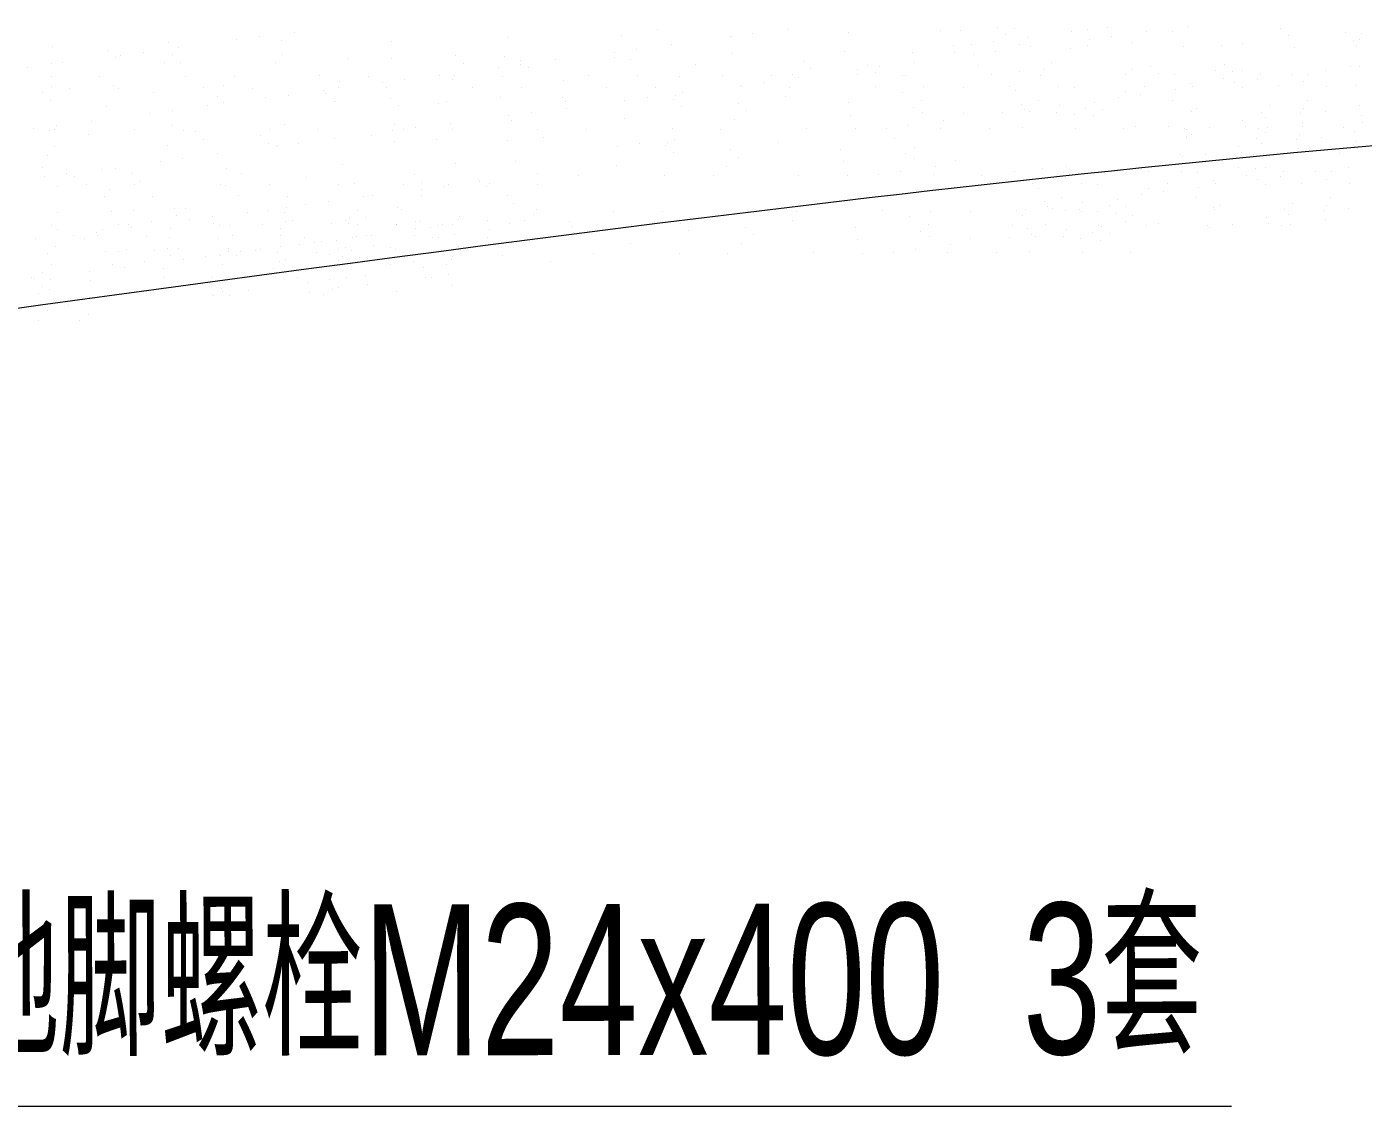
# Model space of a CAD drawing. Header units: millimetres. Extents: x 3165 to 3759, y 1184 to 1604.
# Drawn here: x 3367.63 to 3398.62, y 1354.84 to 1379.85 of the extents above; entities that cross this region are included whole.
import ezdxf

# ---------------------------------------------------------------- set-up
doc = ezdxf.new("R2010")
doc.units = ezdxf.units.MM
doc.layers.add('2', color=2, linetype='Continuous', lineweight=18, true_color=0xffff00)
doc.styles.add('STYLE1', font='txt.shx', dxfattribs={"width": 0.67, "bigfont": 'hztxt.shx'})

msp = doc.modelspace()

# ---------------------------------------------------------------- linework, layer by layer
at = {"layer": '2'}
for p, q in [((3373.022, 1379.617), (3373.022, 1379.617)), ((3373.835, 1379.724), (3373.835, 1379.724)), ((3378.799, 1379.607), (3378.799, 1379.607)), ((3381.417, 1379.64), (3381.417, 1379.64)), ((3382.264, 1379.783), (3382.264, 1379.783)), ((3383.946, 1379.616), (3383.946, 1379.616)), ((3383.975, 1379.628), (3383.975, 1379.628)), ((3384.467, 1379.685), (3384.467, 1379.685)), ((3385.28, 1379.792), (3385.28, 1379.792)), ((3386.676, 1379.726), (3386.676, 1379.726)), ((3388.821, 1379.758), (3388.821, 1379.758)), ((3389.293, 1379.759), (3389.293, 1379.759)), ((3390.141, 1379.83), (3390.141, 1379.83)), ((3390.325, 1379.661), (3390.325, 1379.661)), ((3390.525, 1379.813), (3390.525, 1379.813)), ((3390.859, 1379.608), (3390.859, 1379.608)), ((3391.851, 1379.747), (3391.851, 1379.747)), ((3392.218, 1379.787), (3392.218, 1379.787)), ((3392.697, 1379.839), (3392.697, 1379.839)), ((3392.786, 1379.63), (3392.786, 1379.63)), ((3393.599, 1379.737), (3393.599, 1379.737)), ((3394.202, 1379.741), (3394.202, 1379.741)), ((3394.552, 1379.844), (3394.552, 1379.844)), ((3396.699, 1379.804), (3396.699, 1379.804)), ((3396.883, 1379.636), (3396.883, 1379.636)), ((3398.203, 1379.707), (3398.203, 1379.707)), ((3398.586, 1379.69), (3398.586, 1379.69)), ((3368.222, 1379.391), (3368.222, 1379.391)), ((3369.507, 1379.295), (3369.507, 1379.295)), ((3370.922, 1379.489), (3370.922, 1379.489)), ((3371.143, 1379.37), (3371.143, 1379.37)), ((3372.501, 1379.548), (3372.501, 1379.548)), ((3373.54, 1379.522), (3373.54, 1379.522)), ((3376.098, 1379.51), (3376.098, 1379.51)), ((3381.775, 1379.33), (3381.775, 1379.33)), ((3382.588, 1379.437), (3382.588, 1379.437)), ((3389.111, 1379.404), (3389.111, 1379.404)), ((3389.526, 1379.433), (3389.526, 1379.433)), ((3390.046, 1379.501), (3390.046, 1379.501)), ((3390.651, 1379.441), (3390.651, 1379.441)), ((3390.907, 1379.383), (3390.907, 1379.383)), ((3391.843, 1379.354), (3391.843, 1379.354)), ((3392.225, 1379.409), (3392.225, 1379.409)), ((3392.266, 1379.561), (3392.266, 1379.561)), ((3393.269, 1379.474), (3393.269, 1379.474)), ((3394.461, 1379.387), (3394.461, 1379.387)), ((3395.34, 1379.415), (3395.34, 1379.415)), ((3395.827, 1379.462), (3395.827, 1379.462)), ((3397.019, 1379.375), (3397.019, 1379.375)), ((3398.387, 1379.538), (3398.387, 1379.538)), ((3398.454, 1379.421), (3398.454, 1379.421)), ((3398.528, 1379.559), (3398.528, 1379.559)), ((3368.213, 1378.999), (3368.213, 1378.999)), ((3368.451, 1379.015), (3368.451, 1379.015)), ((3369.691, 1379.126), (3369.691, 1379.126)), ((3369.81, 1379.194), (3369.81, 1379.194)), ((3370.33, 1379.263), (3370.33, 1379.263)), ((3370.831, 1379.032), (3370.831, 1379.032)), ((3371.011, 1379.197), (3371.011, 1379.197)), ((3371.196, 1379.029), (3371.196, 1379.029)), ((3373.389, 1379.02), (3373.389, 1379.02)), ((3373.567, 1379.207), (3373.567, 1379.207)), ((3375.072, 1379.109), (3375.072, 1379.109)), ((3376.09, 1379.117), (3376.09, 1379.117)), ((3377.569, 1379.172), (3377.569, 1379.172)), ((3377.753, 1379.003), (3377.753, 1379.003)), ((3378.707, 1379.15), (3378.707, 1379.15)), ((3379.073, 1379.075), (3379.073, 1379.075)), ((3379.083, 1378.976), (3379.083, 1378.976)), ((3379.896, 1379.083), (3379.896, 1379.083)), ((3381.254, 1379.262), (3381.254, 1379.262)), ((3381.265, 1379.138), (3381.265, 1379.138)), ((3381.629, 1379.084), (3381.629, 1379.084)), ((3383.134, 1378.986), (3383.134, 1378.986)), ((3383.966, 1379.235), (3383.966, 1379.235)), ((3385.631, 1379.05), (3385.631, 1379.05)), ((3386.584, 1379.269), (3386.584, 1379.269)), ((3388.168, 1379.254), (3388.168, 1379.254)), ((3388.216, 1379.028), (3388.216, 1379.028)), ((3389.142, 1379.257), (3389.142, 1379.257)), ((3389.574, 1379.207), (3389.574, 1379.207)), ((3390.094, 1379.275), (3390.094, 1379.275)), ((3391.395, 1379.015), (3391.395, 1379.015)), ((3395.396, 1378.981), (3395.396, 1378.981)), ((3367.638, 1378.908), (3367.638, 1378.908)), ((3368.202, 1378.699), (3368.202, 1378.699)), ((3369.328, 1378.69), (3369.328, 1378.69)), ((3371.316, 1378.704), (3371.316, 1378.704)), ((3372.442, 1378.696), (3372.442, 1378.696)), ((3374.43, 1378.71), (3374.43, 1378.71)), ((3375.556, 1378.701), (3375.556, 1378.701)), ((3377.204, 1378.728), (3377.204, 1378.728)), ((3377.544, 1378.716), (3377.544, 1378.716)), ((3378.563, 1378.907), (3378.563, 1378.907)), ((3378.671, 1378.707), (3378.671, 1378.707)), ((3379.257, 1378.906), (3379.257, 1378.906)), ((3380.659, 1378.721), (3380.659, 1378.721)), ((3381.785, 1378.713), (3381.785, 1378.713)), ((3382.769, 1378.703), (3382.769, 1378.703)), ((3383.773, 1378.727), (3383.773, 1378.727)), ((3384.899, 1378.718), (3384.899, 1378.718)), ((3385.386, 1378.736), (3385.386, 1378.736)), ((3385.524, 1378.674), (3385.524, 1378.674)), ((3385.815, 1378.881), (3385.815, 1378.881)), ((3386.882, 1378.853), (3386.882, 1378.853)), ((3386.887, 1378.732), (3386.887, 1378.732)), ((3387.135, 1378.952), (3387.135, 1378.952)), ((3387.319, 1378.783), (3387.319, 1378.783)), ((3387.403, 1378.921), (3387.403, 1378.921)), ((3387.945, 1378.724), (3387.945, 1378.724)), ((3388.013, 1378.724), (3388.013, 1378.724)), ((3389.691, 1378.961), (3389.691, 1378.961)), ((3390.001, 1378.738), (3390.001, 1378.738)), ((3390.645, 1378.821), (3390.645, 1378.821)), ((3391.127, 1378.73), (3391.127, 1378.73)), ((3391.195, 1378.863), (3391.195, 1378.863)), ((3393.115, 1378.744), (3393.115, 1378.744)), ((3393.263, 1378.855), (3393.263, 1378.855)), ((3393.692, 1378.927), (3393.692, 1378.927)), ((3393.877, 1378.758), (3393.877, 1378.758)), ((3394.241, 1378.735), (3394.241, 1378.735)), ((3395.197, 1378.829), (3395.197, 1378.829)), ((3395.381, 1378.66), (3395.381, 1378.66)), ((3395.58, 1378.812), (3395.58, 1378.812)), ((3395.821, 1378.842), (3395.821, 1378.842)), ((3396.229, 1378.749), (3396.229, 1378.749)), ((3396.969, 1378.741), (3396.969, 1378.741)), ((3397.355, 1378.741), (3397.355, 1378.741)), ((3397.753, 1378.838), (3397.753, 1378.838)), ((3398.327, 1378.92), (3398.327, 1378.92)), ((3398.522, 1378.94), (3398.522, 1378.94)), ((3368.204, 1378.472), (3368.204, 1378.472)), ((3368.624, 1378.43), (3368.624, 1378.43)), ((3369.633, 1378.499), (3369.633, 1378.499)), ((3369.75, 1378.421), (3369.75, 1378.421)), ((3371.738, 1378.436), (3371.738, 1378.436)), ((3372.191, 1378.487), (3372.191, 1378.487)), ((3372.864, 1378.427), (3372.864, 1378.427)), ((3374.513, 1378.374), (3374.513, 1378.374)), ((3374.852, 1378.441), (3374.852, 1378.441)), ((3374.892, 1378.584), (3374.892, 1378.584)), ((3375.871, 1378.553), (3375.871, 1378.553)), ((3375.978, 1378.433), (3375.978, 1378.433)), ((3376.391, 1378.621), (3376.391, 1378.621)), ((3377.51, 1378.618), (3377.51, 1378.618)), ((3377.966, 1378.447), (3377.966, 1378.447)), ((3379.092, 1378.438), (3379.092, 1378.438)), ((3380.068, 1378.606), (3380.068, 1378.606)), ((3381.08, 1378.453), (3381.08, 1378.453)), ((3382.206, 1378.444), (3382.206, 1378.444)), ((3384.19, 1378.498), (3384.19, 1378.498)), ((3384.194, 1378.458), (3384.194, 1378.458)), ((3384.711, 1378.567), (3384.711, 1378.567)), ((3385.321, 1378.45), (3385.321, 1378.45)), ((3387.309, 1378.464), (3387.309, 1378.464)), ((3388.435, 1378.455), (3388.435, 1378.455)), ((3389.362, 1378.452), (3389.362, 1378.452)), ((3390.423, 1378.47), (3390.423, 1378.47)), ((3390.554, 1378.365), (3390.554, 1378.365)), ((3391.549, 1378.461), (3391.549, 1378.461)), ((3391.92, 1378.439), (3391.92, 1378.439)), ((3393.112, 1378.352), (3393.112, 1378.352)), ((3393.537, 1378.475), (3393.537, 1378.475)), ((3394.277, 1378.387), (3394.277, 1378.387)), ((3394.621, 1378.537), (3394.621, 1378.537)), ((3394.663, 1378.467), (3394.663, 1378.467)), ((3395.635, 1378.566), (3395.635, 1378.566)), ((3395.813, 1378.45), (3395.813, 1378.45)), ((3396.156, 1378.634), (3396.156, 1378.634)), ((3396.651, 1378.481), (3396.651, 1378.481)), ((3397.239, 1378.57), (3397.239, 1378.57)), ((3397.777, 1378.472), (3397.777, 1378.472)), ((3398.43, 1378.483), (3398.43, 1378.483)), ((3368.005, 1378.32), (3368.005, 1378.32)), ((3368.189, 1378.151), (3368.189, 1378.151)), ((3370.561, 1378.329), (3370.561, 1378.329)), ((3372.066, 1378.231), (3372.066, 1378.231)), ((3372.183, 1378.094), (3372.183, 1378.094)), ((3373.179, 1378.199), (3373.179, 1378.199)), ((3373.7, 1378.267), (3373.7, 1378.267)), ((3374.563, 1378.295), (3374.563, 1378.295)), ((3374.747, 1378.126), (3374.747, 1378.126)), ((3374.801, 1378.128), (3374.801, 1378.128)), ((3376.067, 1378.197), (3376.067, 1378.197)), ((3377.183, 1378.073), (3377.183, 1378.073)), ((3377.359, 1378.115), (3377.359, 1378.115)), ((3378.623, 1378.206), (3378.623, 1378.206)), ((3380.06, 1378.213), (3380.06, 1378.213)), ((3380.127, 1378.109), (3380.127, 1378.109)), ((3381.499, 1378.144), (3381.499, 1378.144)), ((3382.019, 1378.212), (3382.019, 1378.212)), ((3382.624, 1378.172), (3382.624, 1378.172)), ((3382.677, 1378.246), (3382.677, 1378.246)), ((3382.832, 1378.319), (3382.832, 1378.319)), ((3384.129, 1378.074), (3384.129, 1378.074)), ((3385.235, 1378.234), (3385.235, 1378.234)), ((3386.685, 1378.083), (3386.685, 1378.083)), ((3387.936, 1378.331), (3387.936, 1378.331)), ((3388.388, 1378.138), (3388.388, 1378.138)), ((3390.686, 1378.049), (3390.686, 1378.049)), ((3391.093, 1378.141), (3391.093, 1378.141)), ((3392.39, 1378.103), (3392.39, 1378.103)), ((3392.943, 1378.211), (3392.943, 1378.211)), ((3393.464, 1378.28), (3393.464, 1378.28)), ((3394.207, 1378.147), (3394.207, 1378.147)), ((3397.322, 1378.152), (3397.322, 1378.152)), ((3369.482, 1377.997), (3369.482, 1377.997)), ((3370.487, 1377.844), (3370.487, 1377.844)), ((3371.008, 1377.913), (3371.008, 1377.913)), ((3371.821, 1378.02), (3371.821, 1378.02)), ((3376.251, 1378.028), (3376.251, 1378.028)), ((3378.807, 1377.789), (3378.807, 1377.789)), ((3379.327, 1377.858), (3379.327, 1377.858)), ((3380.14, 1377.965), (3380.14, 1377.965)), ((3382.809, 1378.003), (3382.809, 1378.003)), ((3384.313, 1377.905), (3384.313, 1377.905)), ((3386.739, 1377.799), (3386.739, 1377.799)), ((3388.189, 1377.986), (3388.189, 1377.986)), ((3388.401, 1377.867), (3388.401, 1377.867)), ((3389.356, 1377.832), (3389.356, 1377.832)), ((3390.252, 1377.857), (3390.252, 1377.857)), ((3390.772, 1377.926), (3390.772, 1377.926)), ((3390.871, 1377.88), (3390.871, 1377.88)), ((3391.515, 1377.872), (3391.515, 1377.872)), ((3391.585, 1378.033), (3391.585, 1378.033)), ((3391.914, 1377.82), (3391.914, 1377.82)), ((3392.191, 1377.951), (3392.191, 1377.951)), ((3392.375, 1377.782), (3392.375, 1377.782)), ((3392.574, 1377.934), (3392.574, 1377.934)), ((3394.615, 1377.917), (3394.615, 1377.917)), ((3394.629, 1377.878), (3394.629, 1377.878)), ((3394.747, 1377.961), (3394.747, 1377.961)), ((3396.251, 1377.863), (3396.251, 1377.863)), ((3396.352, 1377.742), (3396.352, 1377.742)), ((3396.45, 1378.015), (3396.45, 1378.015)), ((3397.165, 1377.849), (3397.165, 1377.849)), ((3397.233, 1377.951), (3397.233, 1377.951)), ((3397.743, 1377.884), (3397.743, 1377.884)), ((3398.523, 1378.028), (3398.523, 1378.028)), ((3398.571, 1377.802), (3398.571, 1377.802)), ((3367.796, 1377.49), (3367.796, 1377.49)), ((3368.154, 1377.448), (3368.154, 1377.448)), ((3368.285, 1377.465), (3368.285, 1377.465)), ((3368.316, 1377.558), (3368.316, 1377.558)), ((3369.129, 1377.665), (3369.129, 1377.665)), ((3370.142, 1377.463), (3370.142, 1377.463)), ((3370.985, 1377.562), (3370.985, 1377.562)), ((3371.268, 1377.454), (3371.268, 1377.454)), ((3371.556, 1377.417), (3371.556, 1377.417)), ((3373.256, 1377.468), (3373.256, 1377.468)), ((3373.603, 1377.595), (3373.603, 1377.595)), ((3374.382, 1377.46), (3374.382, 1377.46)), ((3376.115, 1377.435), (3376.115, 1377.435)), ((3376.161, 1377.583), (3376.161, 1377.583)), ((3376.37, 1377.474), (3376.37, 1377.474)), ((3376.636, 1377.504), (3376.636, 1377.504)), ((3377.449, 1377.611), (3377.449, 1377.611)), ((3377.496, 1377.465), (3377.496, 1377.465)), ((3378.862, 1377.68), (3378.862, 1377.68)), ((3379.484, 1377.48), (3379.484, 1377.48)), ((3380.61, 1377.471), (3380.61, 1377.471)), ((3381.48, 1377.714), (3381.48, 1377.714)), ((3382.598, 1377.485), (3382.598, 1377.485)), ((3383.724, 1377.477), (3383.724, 1377.477)), ((3384.038, 1377.701), (3384.038, 1377.701)), ((3385.713, 1377.491), (3385.713, 1377.491)), ((3386.839, 1377.482), (3386.839, 1377.482)), ((3387.56, 1377.503), (3387.56, 1377.503)), ((3388.08, 1377.571), (3388.08, 1377.571)), ((3388.827, 1377.497), (3388.827, 1377.497)), ((3388.893, 1377.678), (3388.893, 1377.678)), ((3389.953, 1377.488), (3389.953, 1377.488)), ((3390.714, 1377.514), (3390.714, 1377.514)), ((3391.941, 1377.502), (3391.941, 1377.502)), ((3393.067, 1377.494), (3393.067, 1377.494)), ((3393.332, 1377.547), (3393.332, 1377.547)), ((3394.108, 1377.54), (3394.108, 1377.54)), ((3394.473, 1377.495), (3394.473, 1377.495)), ((3394.524, 1377.46), (3394.524, 1377.46)), ((3395.055, 1377.508), (3395.055, 1377.508)), ((3395.831, 1377.674), (3395.831, 1377.674)), ((3395.89, 1377.535), (3395.89, 1377.535)), ((3396.181, 1377.499), (3396.181, 1377.499)), ((3396.4, 1377.516), (3396.4, 1377.516)), ((3397.213, 1377.623), (3397.213, 1377.623)), ((3397.222, 1377.546), (3397.222, 1377.546)), ((3398.169, 1377.514), (3398.169, 1377.514)), ((3398.423, 1377.421), (3398.423, 1377.421)), ((3398.591, 1377.632), (3398.591, 1377.632)), ((3369.059, 1377.354), (3369.059, 1377.354)), ((3371.741, 1377.248), (3371.741, 1377.248)), ((3373.061, 1377.319), (3373.061, 1377.319)), ((3373.245, 1377.15), (3373.245, 1377.15)), ((3373.944, 1377.149), (3373.944, 1377.149)), ((3374.757, 1377.256), (3374.757, 1377.256)), ((3375.617, 1377.329), (3375.617, 1377.329)), ((3376.153, 1377.19), (3376.153, 1377.19)), ((3377.121, 1377.231), (3377.121, 1377.231)), ((3378.77, 1377.224), (3378.77, 1377.224)), ((3379.618, 1377.294), (3379.618, 1377.294)), ((3381.839, 1377.134), (3381.839, 1377.134)), ((3382.497, 1377.168), (3382.497, 1377.168)), ((3382.652, 1377.241), (3382.652, 1377.241)), ((3385.055, 1377.156), (3385.055, 1377.156)), ((3387.756, 1377.253), (3387.756, 1377.253)), ((3394.515, 1377.31), (3394.515, 1377.31)), ((3394.529, 1377.271), (3394.529, 1377.271)), ((3394.647, 1377.354), (3394.647, 1377.354)), ((3396.151, 1377.256), (3396.151, 1377.256)), ((3396.252, 1377.135), (3396.252, 1377.135)), ((3396.351, 1377.408), (3396.351, 1377.408)), ((3397.065, 1377.242), (3397.065, 1377.242)), ((3397.133, 1377.344), (3397.133, 1377.344)), ((3397.644, 1377.277), (3397.644, 1377.277)), ((3398.472, 1377.196), (3398.472, 1377.196)), ((3368.12, 1376.86), (3368.12, 1376.86)), ((3368.276, 1377.072), (3368.276, 1377.072)), ((3370.894, 1377.105), (3370.894, 1377.105)), ((3372.065, 1376.902), (3372.065, 1376.902)), ((3373.423, 1377.081), (3373.423, 1377.081)), ((3373.452, 1377.093), (3373.452, 1377.093)), ((3381.319, 1377.065), (3381.319, 1377.065)), ((3382.444, 1377.093), (3382.444, 1377.093)), ((3382.629, 1376.925), (3382.629, 1376.925)), ((3383.949, 1376.996), (3383.949, 1376.996)), ((3384.133, 1376.827), (3384.133, 1376.827)), ((3386.505, 1377.005), (3386.505, 1377.005)), ((3388.009, 1376.907), (3388.009, 1376.907)), ((3388.208, 1377.059), (3388.208, 1377.059)), ((3394.373, 1376.888), (3394.373, 1376.888)), ((3394.424, 1376.854), (3394.424, 1376.854)), ((3394.955, 1376.901), (3394.955, 1376.901)), ((3395.732, 1377.067), (3395.732, 1377.067)), ((3395.79, 1376.928), (3395.79, 1376.928)), ((3396.081, 1376.893), (3396.081, 1376.893)), ((3396.3, 1376.91), (3396.3, 1376.91)), ((3397.113, 1377.017), (3397.113, 1377.017)), ((3398.069, 1376.907), (3398.069, 1376.907)), ((3398.491, 1377.026), (3398.491, 1377.026)), ((3367.992, 1376.598), (3367.992, 1376.598)), ((3368.55, 1376.539), (3368.55, 1376.539)), ((3369.373, 1376.547), (3369.373, 1376.547)), ((3369.696, 1376.573), (3369.696, 1376.573)), ((3370.732, 1376.726), (3370.732, 1376.726)), ((3371.252, 1376.795), (3371.252, 1376.795)), ((3372.254, 1376.56), (3372.254, 1376.56)), ((3374.955, 1376.658), (3374.955, 1376.658)), ((3377.573, 1376.691), (3377.573, 1376.691)), ((3378.959, 1376.728), (3378.959, 1376.728)), ((3381.3, 1376.635), (3381.3, 1376.635)), ((3383.858, 1376.623), (3383.858, 1376.623)), ((3386.559, 1376.72), (3386.559, 1376.72)), ((3387.9, 1376.493), (3387.9, 1376.493)), ((3388.221, 1376.788), (3388.221, 1376.788)), ((3388.713, 1376.6), (3388.713, 1376.6)), ((3389.176, 1376.754), (3389.176, 1376.754)), ((3391.18, 1376.569), (3391.18, 1376.569)), ((3391.73, 1376.611), (3391.73, 1376.611)), ((3393.649, 1376.492), (3393.649, 1376.492)), ((3393.797, 1376.603), (3393.797, 1376.603)), ((3394.411, 1376.506), (3394.411, 1376.506)), ((3395.731, 1376.577), (3395.731, 1376.577)), ((3396.115, 1376.56), (3396.115, 1376.56)), ((3396.355, 1376.59), (3396.355, 1376.59)), ((3396.764, 1376.497), (3396.764, 1376.497)), ((3397.503, 1376.489), (3397.503, 1376.489)), ((3397.89, 1376.489), (3397.89, 1376.489)), ((3398.287, 1376.586), (3398.287, 1376.586)), ((3368.04, 1376.372), (3368.04, 1376.372)), ((3368.56, 1376.44), (3368.56, 1376.44)), ((3368.735, 1376.37), (3368.735, 1376.37)), ((3369.01, 1376.194), (3369.01, 1376.194)), ((3370.055, 1376.442), (3370.055, 1376.442)), ((3370.136, 1376.186), (3370.136, 1376.186)), ((3370.239, 1376.273), (3370.239, 1376.273)), ((3372.124, 1376.2), (3372.124, 1376.2)), ((3372.611, 1376.451), (3372.611, 1376.451)), ((3373.25, 1376.191), (3373.25, 1376.191)), ((3374.115, 1376.353), (3374.115, 1376.353)), ((3374.864, 1376.201), (3374.864, 1376.201)), ((3375.238, 1376.206), (3375.238, 1376.206)), ((3376.364, 1376.197), (3376.364, 1376.197)), ((3376.612, 1376.416), (3376.612, 1376.416)), ((3376.796, 1376.248), (3376.796, 1376.248)), ((3377.422, 1376.189), (3377.422, 1376.189)), ((3378.117, 1376.319), (3378.117, 1376.319)), ((3378.126, 1376.261), (3378.126, 1376.261)), ((3378.352, 1376.211), (3378.352, 1376.211)), ((3379.478, 1376.203), (3379.478, 1376.203)), ((3379.485, 1376.44), (3379.485, 1376.44)), ((3380.43, 1376.393), (3380.43, 1376.393)), ((3382.418, 1376.407), (3382.418, 1376.407)), ((3383.545, 1376.398), (3383.545, 1376.398)), ((3385.533, 1376.413), (3385.533, 1376.413)), ((3386.659, 1376.404), (3386.659, 1376.404)), ((3387.38, 1376.424), (3387.38, 1376.424)), ((3388.647, 1376.418), (3388.647, 1376.418)), ((3389.773, 1376.41), (3389.773, 1376.41)), ((3390.535, 1376.486), (3390.535, 1376.486)), ((3390.957, 1376.218), (3390.957, 1376.218)), ((3391.661, 1376.478), (3391.661, 1376.478)), ((3392.083, 1376.209), (3392.083, 1376.209)), ((3392.455, 1376.187), (3392.455, 1376.187)), ((3394.071, 1376.223), (3394.071, 1376.223)), ((3394.775, 1376.483), (3394.775, 1376.483)), ((3395.155, 1376.285), (3395.155, 1376.285)), ((3395.197, 1376.215), (3395.197, 1376.215)), ((3395.915, 1376.408), (3395.915, 1376.408)), ((3396.169, 1376.314), (3396.169, 1376.314)), ((3396.347, 1376.198), (3396.347, 1376.198)), ((3396.69, 1376.382), (3396.69, 1376.382)), ((3397.185, 1376.229), (3397.185, 1376.229)), ((3397.773, 1376.318), (3397.773, 1376.318)), ((3398.311, 1376.22), (3398.311, 1376.22)), ((3368.354, 1376.157), (3368.354, 1376.157)), ((3369.431, 1375.926), (3369.431, 1375.926)), ((3369.545, 1376.07), (3369.545, 1376.07)), ((3370.557, 1375.917), (3370.557, 1375.917)), ((3372.246, 1376.168), (3372.246, 1376.168)), ((3372.545, 1375.931), (3372.545, 1375.931)), ((3373.672, 1375.923), (3373.672, 1375.923)), ((3375.435, 1375.906), (3375.435, 1375.906)), ((3375.66, 1375.937), (3375.66, 1375.937)), ((3376.786, 1375.928), (3376.786, 1375.928)), ((3376.793, 1376.085), (3376.793, 1376.085)), ((3377.313, 1376.154), (3377.313, 1376.154)), ((3378.301, 1376.15), (3378.301, 1376.15)), ((3378.774, 1375.943), (3378.774, 1375.943)), ((3391.088, 1376.113), (3391.088, 1376.113)), ((3391.627, 1375.889), (3391.627, 1375.889)), ((3393.478, 1375.959), (3393.478, 1375.959)), ((3393.646, 1376.1), (3393.646, 1376.1)), ((3393.998, 1376.028), (3393.998, 1376.028)), ((3394.742, 1375.895), (3394.742, 1375.895)), ((3394.811, 1376.135), (3394.811, 1376.135)), ((3397.856, 1375.9), (3397.856, 1375.9)), ((3369.605, 1375.573), (3369.605, 1375.573)), ((3370.102, 1375.597), (3370.102, 1375.597)), ((3371.048, 1375.635), (3371.048, 1375.635)), ((3371.308, 1375.627), (3371.308, 1375.627)), ((3373.216, 1375.603), (3373.216, 1375.603)), ((3373.666, 1375.668), (3373.666, 1375.668)), ((3374.101, 1375.731), (3374.101, 1375.731)), ((3374.622, 1375.799), (3374.622, 1375.799)), ((3375.31, 1375.593), (3375.31, 1375.593)), ((3376.224, 1375.656), (3376.224, 1375.656)), ((3376.33, 1375.609), (3376.33, 1375.609)), ((3378.925, 1375.753), (3378.925, 1375.753)), ((3379.444, 1375.614), (3379.444, 1375.614)), ((3381.24, 1375.573), (3381.24, 1375.573)), ((3382.366, 1375.564), (3382.366, 1375.564)), ((3384.35, 1375.619), (3384.35, 1375.619)), ((3384.354, 1375.579), (3384.354, 1375.579)), ((3385.48, 1375.57), (3385.48, 1375.57)), ((3387.468, 1375.584), (3387.468, 1375.584)), ((3388.594, 1375.576), (3388.594, 1375.576)), ((3389.522, 1375.572), (3389.522, 1375.572)), ((3390.582, 1375.59), (3390.582, 1375.59)), ((3390.786, 1375.605), (3390.786, 1375.605)), ((3391.221, 1375.797), (3391.221, 1375.797)), ((3391.306, 1375.674), (3391.306, 1375.674)), ((3391.405, 1375.628), (3391.405, 1375.628)), ((3391.709, 1375.581), (3391.709, 1375.581)), ((3392.049, 1375.62), (3392.049, 1375.62)), ((3392.08, 1375.56), (3392.08, 1375.56)), ((3392.119, 1375.781), (3392.119, 1375.781)), ((3392.449, 1375.568), (3392.449, 1375.568)), ((3392.725, 1375.699), (3392.725, 1375.699)), ((3392.924, 1375.851), (3392.924, 1375.851)), ((3393.108, 1375.682), (3393.108, 1375.682)), ((3395.149, 1375.665), (3395.149, 1375.665)), ((3395.163, 1375.626), (3395.163, 1375.626)), ((3395.281, 1375.709), (3395.281, 1375.709)), ((3396.785, 1375.611), (3396.785, 1375.611)), ((3396.985, 1375.763), (3396.985, 1375.763)), ((3397.699, 1375.597), (3397.699, 1375.597)), ((3397.767, 1375.699), (3397.767, 1375.699)), ((3398.277, 1375.632), (3398.277, 1375.632)), ((3368.348, 1375.538), (3368.348, 1375.538)), ((3369.765, 1375.265), (3369.765, 1375.265)), ((3369.981, 1375.266), (3369.981, 1375.266)), ((3370.524, 1375.329), (3370.524, 1375.329)), ((3371.109, 1375.476), (3371.109, 1375.476)), ((3371.409, 1375.376), (3371.409, 1375.376)), ((3371.93, 1375.445), (3371.93, 1375.445)), ((3371.969, 1375.28), (3371.969, 1375.28)), ((3372.091, 1375.247), (3372.091, 1375.247)), ((3372.323, 1375.253), (3372.323, 1375.253)), ((3372.743, 1375.552), (3372.743, 1375.552)), ((3373.095, 1375.271), (3373.095, 1375.271)), ((3373.606, 1375.539), (3373.606, 1375.539)), ((3373.638, 1375.334), (3373.638, 1375.334)), ((3373.79, 1375.37), (3373.79, 1375.37)), ((3374.709, 1375.281), (3374.709, 1375.281)), ((3375.024, 1375.35), (3375.024, 1375.35)), ((3375.083, 1375.286), (3375.083, 1375.286)), ((3375.11, 1375.441), (3375.11, 1375.441)), ((3375.295, 1375.272), (3375.295, 1375.272)), ((3375.494, 1375.424), (3375.494, 1375.424)), ((3376.209, 1375.277), (3376.209, 1375.277)), ((3376.216, 1375.263), (3376.216, 1375.263)), ((3376.642, 1375.328), (3376.642, 1375.328)), ((3376.752, 1375.34), (3376.752, 1375.34)), ((3377.267, 1375.269), (3377.267, 1375.269)), ((3377.509, 1375.261), (3377.509, 1375.261)), ((3377.642, 1375.384), (3377.642, 1375.384)), ((3377.666, 1375.45), (3377.666, 1375.45)), ((3378.322, 1375.368), (3378.322, 1375.368)), ((3378.833, 1375.297), (3378.833, 1375.297)), ((3379.171, 1375.353), (3379.171, 1375.353)), ((3379.37, 1375.505), (3379.37, 1375.505)), ((3380.219, 1375.333), (3380.219, 1375.333)), ((3381.658, 1375.264), (3381.658, 1375.264)), ((3382.179, 1375.333), (3382.179, 1375.333)), ((3382.784, 1375.292), (3382.784, 1375.292)), ((3382.837, 1375.367), (3382.837, 1375.367)), ((3382.992, 1375.44), (3382.992, 1375.44)), ((3385.395, 1375.354), (3385.395, 1375.354)), ((3388.096, 1375.452), (3388.096, 1375.452)), ((3388.548, 1375.258), (3388.548, 1375.258)), ((3390.714, 1375.485), (3390.714, 1375.485)), ((3391.249, 1375.262), (3391.249, 1375.262)), ((3391.253, 1375.261), (3391.253, 1375.261)), ((3392.475, 1375.25), (3392.475, 1375.25)), ((3392.909, 1375.53), (3392.909, 1375.53)), ((3393.103, 1375.332), (3393.103, 1375.332)), ((3393.272, 1375.473), (3393.272, 1375.473)), ((3393.866, 1375.295), (3393.866, 1375.295)), ((3395.589, 1375.256), (3395.589, 1375.256)), ((3396.366, 1375.422), (3396.366, 1375.422)), ((3396.424, 1375.283), (3396.424, 1375.283)), ((3396.886, 1375.49), (3396.886, 1375.49)), ((3396.934, 1375.264), (3396.934, 1375.264)), ((3397.747, 1375.372), (3397.747, 1375.372)), ((3367.835, 1374.953), (3367.835, 1374.953)), ((3368.199, 1375.237), (3368.199, 1375.237)), ((3368.339, 1375.145), (3368.339, 1375.145)), ((3368.718, 1375.022), (3368.718, 1375.022)), ((3368.961, 1374.944), (3368.961, 1374.944)), ((3369.238, 1375.091), (3369.238, 1375.091)), ((3369.277, 1375.006), (3369.277, 1375.006)), ((3369.39, 1375.15), (3369.39, 1375.15)), ((3370.051, 1375.198), (3370.051, 1375.198)), ((3370.403, 1374.997), (3370.403, 1374.997)), ((3370.949, 1374.959), (3370.949, 1374.959)), ((3370.957, 1375.178), (3370.957, 1375.178)), ((3372.076, 1374.95), (3372.076, 1374.95)), ((3372.391, 1375.011), (3372.391, 1375.011)), ((3373.515, 1375.166), (3373.515, 1375.166)), ((3373.517, 1375.003), (3373.517, 1375.003)), ((3374.064, 1374.964), (3374.064, 1374.964)), ((3375.19, 1374.956), (3375.19, 1374.956)), ((3375.28, 1374.986), (3375.28, 1374.986)), ((3375.505, 1375.017), (3375.505, 1375.017)), ((3375.631, 1375.014), (3375.631, 1375.014)), ((3376.631, 1375.008), (3376.631, 1375.008)), ((3376.638, 1375.165), (3376.638, 1375.165)), ((3376.989, 1375.193), (3376.989, 1375.193)), ((3377.037, 1374.967), (3377.037, 1374.967)), ((3377.159, 1375.234), (3377.159, 1375.234)), ((3377.178, 1374.97), (3377.178, 1374.97)), ((3377.558, 1375.036), (3377.558, 1375.036)), ((3378.304, 1374.961), (3378.304, 1374.961)), ((3378.371, 1375.143), (3378.371, 1375.143)), ((3380.287, 1375.229), (3380.287, 1375.229)), ((3380.3, 1375.085), (3380.3, 1375.085)), ((3382.969, 1375.123), (3382.969, 1375.123)), ((3384.289, 1375.195), (3384.289, 1375.195)), ((3384.473, 1375.026), (3384.473, 1375.026)), ((3386.845, 1375.204), (3386.845, 1375.204)), ((3388.349, 1375.106), (3388.349, 1375.106)), ((3388.561, 1374.987), (3388.561, 1374.987)), ((3389.516, 1374.952), (3389.516, 1374.952)), ((3390.411, 1374.977), (3390.411, 1374.977)), ((3390.487, 1375.236), (3390.487, 1375.236)), ((3390.846, 1375.169), (3390.846, 1375.169)), ((3390.932, 1375.046), (3390.932, 1375.046)), ((3391.03, 1375.001), (3391.03, 1375.001)), ((3391.675, 1374.993), (3391.675, 1374.993)), ((3391.745, 1375.153), (3391.745, 1375.153)), ((3392.074, 1374.94), (3392.074, 1374.94)), ((3392.351, 1375.072), (3392.351, 1375.072)), ((3392.55, 1375.224), (3392.55, 1375.224)), ((3392.734, 1375.055), (3392.734, 1375.055)), ((3393.601, 1375.242), (3393.601, 1375.242)), ((3395.007, 1375.243), (3395.007, 1375.243)), ((3395.058, 1375.208), (3395.058, 1375.208)), ((3396.715, 1375.247), (3396.715, 1375.247)), ((3368.302, 1374.75), (3368.302, 1374.75)), ((3369.45, 1374.653), (3369.45, 1374.653)), ((3369.759, 1374.646), (3369.759, 1374.646)), ((3369.947, 1374.677), (3369.947, 1374.677)), ((3370.6, 1374.661), (3370.6, 1374.661)), ((3370.894, 1374.715), (3370.894, 1374.715)), ((3371.153, 1374.707), (3371.153, 1374.707)), ((3372.303, 1374.715), (3372.303, 1374.715)), ((3372.317, 1374.634), (3372.317, 1374.634)), ((3372.588, 1374.632), (3372.588, 1374.632)), ((3372.939, 1374.66), (3372.939, 1374.66)), ((3373.061, 1374.683), (3373.061, 1374.683)), ((3373.511, 1374.748), (3373.511, 1374.748)), ((3373.946, 1374.811), (3373.946, 1374.811)), ((3374.297, 1374.839), (3374.297, 1374.839)), ((3374.467, 1374.879), (3374.467, 1374.879)), ((3374.818, 1374.907), (3374.818, 1374.907)), ((3374.866, 1374.681), (3374.866, 1374.681)), ((3375.018, 1374.731), (3375.018, 1374.731)), ((3375.155, 1374.673), (3375.155, 1374.673)), ((3375.679, 1374.788), (3375.679, 1374.788)), ((3376.069, 1374.736), (3376.069, 1374.736)), ((3376.175, 1374.689), (3376.175, 1374.689)), ((3377.636, 1374.764), (3377.636, 1374.764)), ((3381.639, 1374.834), (3381.639, 1374.834)), ((3384.198, 1374.822), (3384.198, 1374.822)), ((3386.898, 1374.919), (3386.898, 1374.919)), ((3388.24, 1374.692), (3388.24, 1374.692)), ((3389.053, 1374.799), (3389.053, 1374.799)), ((3390.874, 1374.634), (3390.874, 1374.634)), ((3392.535, 1374.903), (3392.535, 1374.903)), ((3368.103, 1374.598), (3368.103, 1374.598)), ((3368.2, 1374.352), (3368.2, 1374.352)), ((3369.611, 1374.345), (3369.611, 1374.345)), ((3370.369, 1374.409), (3370.369, 1374.409)), ((3370.954, 1374.555), (3370.954, 1374.555)), ((3371.255, 1374.456), (3371.255, 1374.456)), ((3371.775, 1374.525), (3371.775, 1374.525)), ((3372.104, 1374.563), (3372.104, 1374.563)), ((3372.126, 1374.553), (3372.126, 1374.553)), ((3372.169, 1374.333), (3372.169, 1374.333)), ((3372.488, 1374.547), (3372.488, 1374.547)), ((3373.451, 1374.619), (3373.451, 1374.619)), ((3373.483, 1374.414), (3373.483, 1374.414)), ((3373.636, 1374.45), (3373.636, 1374.45)), ((3374.345, 1374.613), (3374.345, 1374.613)), ((3374.66, 1374.573), (3374.66, 1374.573)), ((3374.87, 1374.43), (3374.87, 1374.43)), ((3374.956, 1374.521), (3374.956, 1374.521)), ((3375.14, 1374.352), (3375.14, 1374.352)), ((3375.339, 1374.504), (3375.339, 1374.504)), ((3376.061, 1374.343), (3376.061, 1374.343)), ((3376.364, 1374.627), (3376.364, 1374.627)), ((3376.597, 1374.42), (3376.597, 1374.42)), ((3377.355, 1374.341), (3377.355, 1374.341)), ((3377.487, 1374.464), (3377.487, 1374.464)), ((3377.512, 1374.53), (3377.512, 1374.53)), ((3378.662, 1374.538), (3378.662, 1374.538)), ((3379.778, 1374.415), (3379.778, 1374.415)), ((3380.77, 1374.592), (3380.77, 1374.592)), ((3382.758, 1374.606), (3382.758, 1374.606)), ((3383.884, 1374.597), (3383.884, 1374.597)), ((3385.872, 1374.611), (3385.872, 1374.611)), ((3386.998, 1374.603), (3386.998, 1374.603)), ((3387.72, 1374.623), (3387.72, 1374.623)), ((3388.986, 1374.617), (3388.986, 1374.617)), ((3390.113, 1374.609), (3390.113, 1374.609)), ((3392.101, 1374.623), (3392.101, 1374.623)), ((3393.227, 1374.614), (3393.227, 1374.614)), ((3367.744, 1374.032), (3367.744, 1374.032)), ((3368.004, 1374.157), (3368.004, 1374.157)), ((3369.083, 1374.17), (3369.083, 1374.17)), ((3369.896, 1374.277), (3369.896, 1374.277)), ((3370.795, 1374.039), (3370.795, 1374.039)), ((3370.802, 1374.258), (3370.802, 1374.258)), ((3371.921, 1374.03), (3371.921, 1374.03)), ((3373.36, 1374.246), (3373.36, 1374.246)), ((3373.909, 1374.044), (3373.909, 1374.044)), ((3375.035, 1374.036), (3375.035, 1374.036)), ((3375.476, 1374.094), (3375.476, 1374.094)), ((3376.834, 1374.273), (3376.834, 1374.273)), ((3376.882, 1374.047), (3376.882, 1374.047)), ((3377.023, 1374.05), (3377.023, 1374.05)), ((3377.403, 1374.116), (3377.403, 1374.116)), ((3367.805, 1374.005), (3367.805, 1374.005)), ((3367.99, 1373.836), (3367.99, 1373.836)), ((3368.166, 1373.764), (3368.166, 1373.764)), ((3368.189, 1373.988), (3368.189, 1373.988)), ((3369.104, 1373.978), (3369.104, 1373.978)), ((3369.605, 1373.726), (3369.605, 1373.726)), ((3370.445, 1373.741), (3370.445, 1373.741)), ((3372.149, 1373.795), (3372.149, 1373.795)), ((3372.163, 1373.713), (3372.163, 1373.713)), ((3372.784, 1373.74), (3372.784, 1373.74)), ((3374.143, 1373.918), (3374.143, 1373.918)), ((3374.663, 1373.987), (3374.663, 1373.987)), ((3374.711, 1373.761), (3374.711, 1373.761)), ((3374.864, 1373.811), (3374.864, 1373.811)), ((3375.524, 1373.868), (3375.524, 1373.868)), ((3376.209, 1373.707), (3376.209, 1373.707)), ((3377.481, 1373.844), (3377.481, 1373.844)), ((3367.904, 1373.673), (3367.904, 1373.673)), ((3368.592, 1373.394), (3368.592, 1373.394)), ((3369.096, 1373.586), (3369.096, 1373.586)), ((3371.95, 1373.643), (3371.95, 1373.643)), ((3371.971, 1373.633), (3371.971, 1373.633)), ((3372.333, 1373.626), (3372.333, 1373.626)), ((3374.191, 1373.693), (3374.191, 1373.693)), ((3374.506, 1373.653), (3374.506, 1373.653)), ((3368.116, 1373.284), (3368.116, 1373.284)), ((3369.059, 1373.19), (3369.059, 1373.19)), ((3367.898, 1373.053), (3367.898, 1373.053)), ((3368.86, 1373.038), (3368.86, 1373.038)), ((3364.658, 1354.836), (3395.561, 1354.836))]:
    msp.add_line(p, q, dxfattribs=at)
msp.add_open_spline([(3219.688, 1402.293), (3227.496, 1384.993), (3236.15, 1376.372), (3263.432, 1368.938), (3323.194, 1366.019), (3377.372, 1375.492), (3432.909, 1380.267), (3483.147, 1370.164), (3504.852, 1393.439), (3508.712, 1404.869)], degree=3, knots=[2.10121, 2.10121, 2.10121, 2.10121, 38.638665, 85.311573, 139.19871, 206.241661, 252.064735, 308.883122, 343.056278, 343.056278, 343.056278, 343.056278], dxfattribs=at)

# ---------------------------------------------------------------- texts
at = {"layer": '2', "insert": (3380.468, 1357.747), "char_height": 3.5, "attachment_point": 5, "rotation": 0.1177, "style": 'STYLE1'}
msp.add_mtext('地脚螺栓{\\fArial|b0|i0|c0|p32;M24x400  3}套', dxfattribs=at)

doc.saveas('drawing.dxf')
